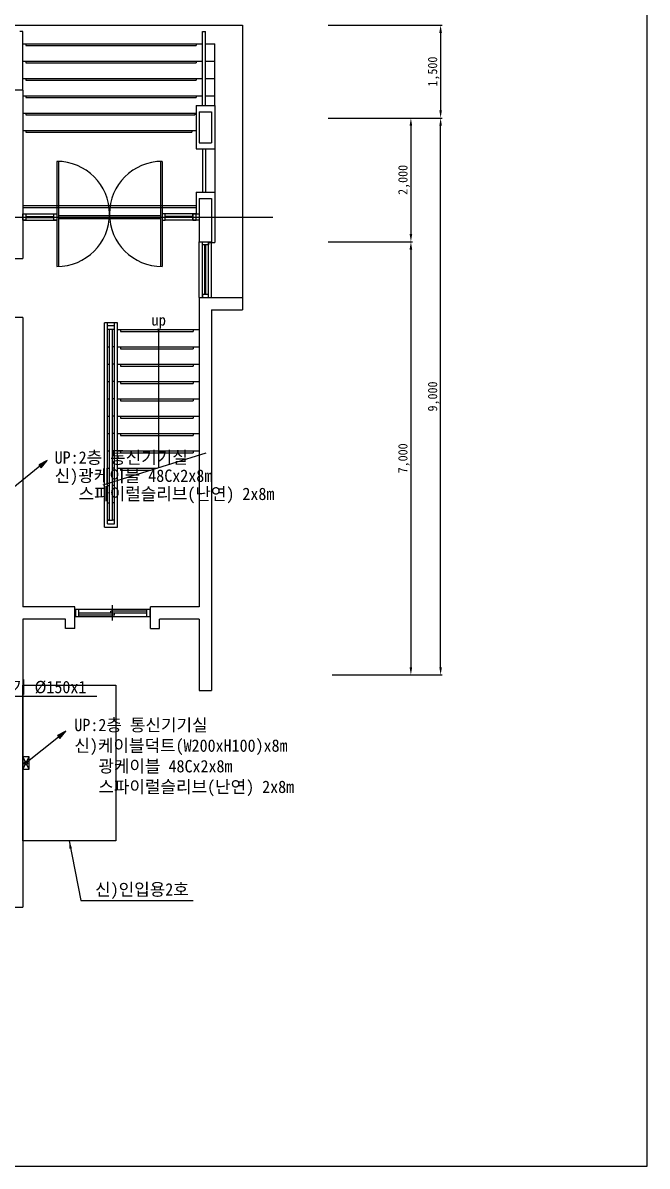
# Model space of a CAD drawing. Header units: millimetres. Extents: x 294419 to 334219, y -167087 to -131925.
# Drawn here: x 324132 to 334219, y -167087 to -148612 of the extents above; entities that cross this region are included whole.
import ezdxf
from ezdxf.enums import TextEntityAlignment as Align

# ---------------------------------------------------------------- set-up
doc = ezdxf.new("R2010")
doc.units = ezdxf.units.MM
for name, color, linetype in [('TN-TEXT', 6, 'Continuous'), ('TT-CTRL-JUNT', 4, 'Continuous'), ('TZ-BASE', 253, 'Continuous'), ('TZ-DIMS', 1, 'Continuous'), ('TZ-LEAT', 3, 'Continuous'), ('TZ-SYMB', 2, 'Continuous'), ('TZ-TEX2', 3, 'Continuous')]:
    doc.layers.add(name, color=color, linetype=linetype)
doc.layers.add('TX-PAPR', color=2, linetype='Continuous', plot=False)
doc.styles.get("Standard").update_dxf_attribs({"font": 'GulimChe.ttf'})
doc.dimstyles.new('D50', dxfattribs={"dimscale": 50, "dimtxt": 3, "dimasz": 2.5, "dimexe": 0.5, "dimexo": 0.5, "dimgap": 0.5, "dimtad": 1, "dimdec": 0, "dimzin": 1, "dimdsep": 46, "dimlunit": 6, "dimtxsty": 'Standard', "dimcen": 1, "dimclrd": 1, "dimclre": 1, "dimclrt": 3, "dimadec": 0, "dimazin": 0, "dimtfac": 1, "dimtdec": 0, "dimtix": 1, "dimtmove": 2, "dimatfit": 3, "dimfxl": 0, "dimtvp": 2, "dimlwd": -1, "dimlwe": -1, "dimarcsym": 0})

# ---------------------------------------------------------------- blocks, each defined once
blk = doc.blocks.new('*D979')
at = {"layer": 'DEFPOINTS', "color": 0}
for p in [(329041, -148649), (329041, -150149), (330882, -150149)]:
    blk.add_point(p, dxfattribs=at)
at = {"layer": 'TZ-DIMS', "color": 1}
for p, q in [((329066, -148649), (330907, -148649)), ((330882, -148774), (330882, -150024)), ((329066, -150149), (330907, -150149))]:
    blk.add_line(p, q, dxfattribs=at)
for points in [[(330861, -148774), (330903, -148774), (330882, -148649)], [(330861, -150024), (330903, -150024), (330882, -150149)]]:
    blk.add_solid(points, dxfattribs=at)
at = {"layer": 'TZ-DIMS', "color": 3, "insert": (330771, -149399), "char_height": 150, "attachment_point": 5, "rotation": 90}
blk.add_mtext('1,500', dxfattribs=at)
blk = doc.blocks.new('*D983')
at = {"layer": 'DEFPOINTS', "color": 0}
for p in [(329042, -150149), (329041, -152149), (330402, -152149)]:
    blk.add_point(p, dxfattribs=at)
at = {"layer": 'TZ-DIMS', "color": 1}
for p, q in [((329067, -150149), (330427, -150149)), ((330402, -150274), (330402, -152024)), ((329066, -152149), (330427, -152149))]:
    blk.add_line(p, q, dxfattribs=at)
for points in [[(330381, -150274), (330423, -150274), (330402, -150149)], [(330381, -152024), (330423, -152024), (330402, -152149)]]:
    blk.add_solid(points, dxfattribs=at)
at = {"layer": 'TZ-DIMS', "color": 3, "insert": (330291, -151149), "char_height": 150, "attachment_point": 5, "rotation": 90}
blk.add_mtext('2,000', dxfattribs=at)
blk = doc.blocks.new('*D984')
at = {"layer": 'DEFPOINTS', "color": 0}
for p in [(329041, -152149), (329106, -159149), (330402, -159149)]:
    blk.add_point(p, dxfattribs=at)
at = {"layer": 'TZ-DIMS', "color": 1}
for p, q in [((329066, -152149), (330427, -152149)), ((330402, -152274), (330402, -159024)), ((329131, -159149), (330427, -159149))]:
    blk.add_line(p, q, dxfattribs=at)
for points in [[(330381, -152274), (330423, -152274), (330402, -152149)], [(330381, -159024), (330423, -159024), (330402, -159149)]]:
    blk.add_solid(points, dxfattribs=at)
at = {"layer": 'TZ-DIMS', "color": 3, "insert": (330291, -155649), "char_height": 150, "attachment_point": 5, "rotation": 90}
blk.add_mtext('7,000', dxfattribs=at)
blk = doc.blocks.new('*D985')
at = {"layer": 'DEFPOINTS', "color": 0}
for p in [(329590, -150149), (330882, -150149), (329590, -159149)]:
    blk.add_point(p, dxfattribs=at)
at = {"layer": 'TZ-DIMS', "color": 1}
for p, q in [((329615, -150149), (330907, -150149)), ((330882, -159024), (330882, -150274)), ((329615, -159149), (330907, -159149))]:
    blk.add_line(p, q, dxfattribs=at)
for points in [[(330861, -150274), (330903, -150274), (330882, -150149)], [(330861, -159024), (330903, -159024), (330882, -159149)]]:
    blk.add_solid(points, dxfattribs=at)
at = {"layer": 'TZ-DIMS', "color": 3, "insert": (330771, -154649), "char_height": 150, "attachment_point": 5, "rotation": 90}
blk.add_mtext('9,000', dxfattribs=at)

msp = doc.modelspace()

# ---------------------------------------------------------------- hatches: boundary and pattern name
at = {"layer": 'TZ-SYMB'}
for points in [[(324524.1, -155684.6), (324389.3, -155752.8), (324428.2, -155801.3)], [(324824.1, -160059.6), (324689.3, -160127.8), (324728.2, -160176.3)]]:
    msp.add_hatch(color=256, dxfattribs=at).paths.add_polyline_path(points)

# ---------------------------------------------------------------- linework, layer by layer
at = {"layer": 'TT-CTRL-JUNT', "ltscale": 3}
msp.add_lwpolyline([(324232, -160474.2), (324132, -160474.2), (324132, -160674.2), (324232, -160674.2)], close=True, dxfattribs=at)
for points in [[(324132, -160674.2), (324232, -160474.2)], [(324232, -160674.2), (324132, -160474.2)]]:
    msp.add_lwpolyline(points, dxfattribs=at)
at = {"layer": 'TX-PAPR'}
msp.add_lwpolyline([(294419, -167086.7), (334219, -167086.7), (334219, -141286.7), (294419, -141286.7)], close=True, dxfattribs=at)
at = {"layer": 'TZ-BASE'}
for p, q in [((323432, -148649.2), (327682, -148649.2)), ((327682, -148649.2), (327682, -153049.2)), ((324132, -148749.2), (324082, -148749.2)), ((324132, -149699.2), (324132, -148749.2)), ((327032, -149949.2), (327032, -148749.2)), ((327032, -148749.2), (327082, -148749.2)), ((327082, -149949.2), (327082, -148749.2)), ((324132, -148949.2), (327032, -148949.2)), ((324182, -148949.2), (324182, -148979.2)), ((324182, -148979.2), (326932, -148979.2)), ((326932, -148949.2), (326932, -148979.2)), ((327082, -148949.2), (327232, -148949.2)), ((327232, -149949.2), (327232, -148949.2)), ((324132, -149229.2), (327032, -149229.2)), ((324182, -149229.2), (324182, -149259.2)), ((324182, -149259.2), (326932, -149259.2)), ((326932, -149229.2), (326932, -149259.2)), ((327082, -149229.2), (327232, -149229.2)), ((324132, -149509.2), (327032, -149509.2)), ((324182, -149509.2), (324182, -149539.2)), ((324182, -149539.2), (326932, -149539.2)), ((326932, -149509.2), (326932, -149539.2)), ((327082, -149509.2), (327232, -149509.2)), ((324132, -149699.2), (323932, -149699.2)), ((324132, -149699.2), (324132, -152418)), ((324132, -149789.2), (327032, -149789.2)), ((324182, -149789.2), (324182, -149819.2)), ((324182, -149819.2), (326932, -149819.2)), ((326932, -149789.2), (326932, -149819.2)), ((327082, -149789.2), (327232, -149789.2)), ((326932, -149949.2), (327232, -149949.2)), ((326932, -149949.2), (326932, -150649.2)), ((327232, -149949.2), (327232, -150649.2)), ((324132, -150069.2), (326932, -150069.2)), ((324182, -150069.2), (324182, -150099.2)), ((324182, -150099.2), (326912, -150099.2)), ((326912, -150069.2), (326912, -150099.2)), ((326982, -150049.2), (326982, -150549.2)), ((326982, -150049.2), (327182, -150049.2)), ((327182, -150049.2), (327182, -150549.2)), ((324132, -150349.2), (326932, -150349.2)), ((324182, -150349.2), (324182, -150379.2)), ((324182, -150379.2), (326862, -150379.2)), ((326862, -150349.2), (326862, -150379.2)), ((326982, -150549.2), (327182, -150549.2)), ((326932, -150649.2), (327232, -150649.2)), ((327032, -150649.2), (327032, -151349.2)), ((327082, -150649.2), (327082, -151349.2)), ((327232, -150649.2), (327232, -151349.2)), ((324682, -150849.2), (324682, -152549.2)), ((324707, -150849.6), (324707, -152548.8)), ((326357, -150849.6), (326357, -152548.8)), ((326382, -150849.2), (326382, -152549.2)), ((326932, -151349.2), (327232, -151349.2)), ((326932, -151349.2), (326932, -151699.2)), ((326982, -151449.2), (326982, -152149.2)), ((326982, -151449.2), (327182, -151449.2)), ((327182, -151449.2), (327182, -152149.2)), ((327232, -151349.2), (327232, -152159.2)), ((326936, -151569.2), (324132, -151569.2)), ((326936, -151599.2), (324132, -151599.2)), ((323762, -151749.2), (328170.6, -151749.2)), ((324132, -151799.2), (324132, -151699.2)), ((324132, -151699.2), (324182, -151699.2)), ((324132, -151799.2), (324632, -151799.2)), ((324182, -151799.2), (324132, -151799.2)), ((324182, -151699.2), (324632, -151699.2)), ((324182, -151699.2), (324182, -151799.2)), ((324182, -151739.2), (324632, -151739.2)), ((324182, -151759.2), (324632, -151759.2)), ((324182, -151799.2), (324682, -151799.2)), ((324632, -151799.2), (324632, -151699.2)), ((324632, -151699.2), (324682, -151699.2)), ((324682, -151799.2), (324632, -151799.2)), ((324682, -151699.2), (324682, -151799.2)), ((324707, -151724.2), (326357, -151724.2)), ((324707, -151774.2), (326357, -151774.2)), ((326432, -151699.2), (326382, -151699.2)), ((326382, -151699.2), (326382, -151799.2)), ((326382, -151799.2), (326432, -151799.2)), ((326878, -151699.2), (326432, -151699.2)), ((326432, -151799.2), (326432, -151699.2)), ((326878, -151739.2), (326432, -151739.2)), ((326878, -151759.2), (326432, -151759.2)), ((326878, -151799.2), (326432, -151799.2)), ((326878, -151799.2), (326878, -151699.2)), ((326878, -151699.2), (326982, -151699.2)), ((326932, -151699.2), (326878, -151699.2)), ((326878, -151699.2), (326878, -151799.2)), ((326982, -151799.2), (326878, -151799.2)), ((326878, -151799.2), (326932, -151799.2)), ((326932, -151799.2), (326932, -151699.2)), ((326982, -151699.2), (326982, -151799.2)), ((326982, -152149.2), (327182, -152149.2)), ((326982, -153049.2), (326982, -152149.2)), ((327032, -153049.2), (327032, -152149.2)), ((327032, -152199.2), (327032, -152149.2)), ((327032, -152149.2), (327132, -152149.2)), ((327132, -152199.2), (327032, -152199.2)), ((327074, -152999.2), (327074, -152199.2)), ((327090, -152999.2), (327090, -152199.2)), ((327132, -153049.2), (327132, -152149.2)), ((327132, -152149.2), (327132, -152199.2)), ((327132, -152159.2), (327232, -152159.2)), ((327182, -153045.2), (327182, -152155.2)), ((323932, -152418), (324132, -152418)), ((326982, -153049.2), (326982, -158049.2)), ((326982, -153049.2), (327682, -153049.2)), ((327132, -152999.2), (327032, -152999.2)), ((327032, -152999.2), (327032, -153049.2)), ((327032, -153049.2), (327132, -153049.2)), ((327132, -153049.2), (327132, -152999.2)), ((327682, -153049.2), (327682, -153249.2)), ((327182, -153249.2), (327682, -153249.2)), ((327182, -153249.2), (327182, -159399.2)), ((324132, -153375.5), (323932, -153375.5)), ((324132, -153375.5), (324132, -158049.2)), ((325612, -153459.2), (325452, -153459.2)), ((325452, -155899.3), (325452, -153459.2)), ((325502, -155899.3), (325502, -153459.2)), ((325612, -153509.2), (325502, -153509.2)), ((325662, -153459.2), (325612, -153459.2)), ((325612, -155899.3), (325612, -153459.2)), ((325662, -155899.3), (325662, -153459.2)), ((325532, -153569.2), (325502, -153569.2)), ((325582, -153569.2), (325532, -153569.2)), ((325532, -155899.3), (325532, -153569.2)), ((325612, -153569.2), (325582, -153569.2)), ((325582, -155899.3), (325582, -153569.2)), ((325662, -153569.2), (326982, -153569.2)), ((325712, -153569.2), (325712, -153599.2)), ((325712, -153599.2), (326882, -153599.2)), ((326322, -153569.2), (326322, -155802.3)), ((326882, -153569.2), (326882, -153599.2)), ((325502, -153849.2), (325532, -153849.2)), ((325612, -153849.2), (325582, -153849.2)), ((325662, -153849.2), (326982, -153849.2)), ((325712, -153849.2), (325712, -153879.2)), ((325712, -153879.2), (326882, -153879.2)), ((326882, -153849.2), (326882, -153879.2)), ((325502, -154129.2), (325532, -154129.2)), ((325612, -154129.2), (325582, -154129.2)), ((325662, -154129.2), (326982, -154129.2)), ((325712, -154129.2), (325712, -154159.2)), ((325712, -154159.2), (326882, -154159.2)), ((326882, -154129.2), (326882, -154159.2)), ((325502, -154409.2), (325532, -154409.2)), ((325612, -154409.2), (325582, -154409.2)), ((325662, -154409.2), (326982, -154409.2)), ((325712, -154409.2), (325712, -154439.2)), ((325712, -154439.2), (326882, -154439.2)), ((326882, -154409.2), (326882, -154439.2)), ((325502, -154689.2), (325532, -154689.2)), ((325612, -154689.2), (325582, -154689.2)), ((325662, -154689.2), (326982, -154689.2)), ((325712, -154689.2), (325712, -154719.2)), ((325712, -154719.2), (326882, -154719.2)), ((326882, -154689.2), (326882, -154719.2)), ((325502, -154969.2), (325532, -154969.2)), ((325612, -154969.2), (325582, -154969.2)), ((325662, -154969.2), (326982, -154969.2)), ((325712, -154969.2), (325712, -154999.2)), ((325712, -154999.2), (326882, -154999.2)), ((326882, -154969.2), (326882, -154999.2)), ((325502, -155249.2), (325532, -155249.2)), ((325612, -155249.2), (325582, -155249.2)), ((325662, -155249.2), (326982, -155249.2)), ((325712, -155249.2), (325712, -155279.2)), ((325712, -155279.2), (326882, -155279.2)), ((326882, -155249.2), (326882, -155279.2)), ((325502, -155529.2), (325532, -155529.2)), ((325612, -155529.2), (325582, -155529.2)), ((325662, -155529.2), (326982, -155529.2)), ((325712, -155529.2), (325712, -155559.2)), ((325712, -155559.2), (326882, -155559.2)), ((326882, -155529.2), (326882, -155559.2)), ((327087.6, -155563.7), (325423, -156082.5)), ((325452, -156759.2), (325452, -155881.7)), ((325502, -155809.2), (325532, -155809.2)), ((325502, -156709.2), (325502, -155881.7)), ((325532, -156649.2), (325532, -155899.3)), ((325612, -155809.2), (325582, -155809.2)), ((325582, -156649.2), (325582, -155899.3)), ((325612, -156709.2), (325612, -155881.7)), ((325662, -155809.2), (326299.9, -155809.2)), ((325662, -156759.2), (325662, -155881.7)), ((325712, -155809.2), (325712, -155839.2)), ((325712, -155839.2), (326203.6, -155839.2)), ((325502, -156089.2), (325532, -156089.2)), ((325612, -156089.2), (325582, -156089.2)), ((325502, -156369.2), (325532, -156369.2)), ((325612, -156369.2), (325582, -156369.2)), ((325532, -156649.2), (325502, -156649.2)), ((325502, -156649.2), (325532, -156649.2)), ((325532, -156649.2), (325582, -156649.2)), ((325612, -156649.2), (325582, -156649.2)), ((325452, -156759.2), (325662, -156759.2)), ((325502, -156709.2), (325612, -156709.2)), ((324972.2, -158049.2), (324132, -158049.2)), ((324972.2, -158399.2), (324972.2, -158049.2)), ((326182.2, -158090.8), (324982.2, -158090.8)), ((324982.2, -158090.8), (324982.2, -158210.8)), ((325032.2, -158090.8), (325032.2, -158210.8)), ((325552.2, -158150.8), (325552.2, -158120.8)), ((326132.2, -158120.8), (325552.2, -158120.8)), ((325582.2, -158270.8), (325582.2, -158020.8)), ((326132.2, -158090.8), (326132.2, -158210.8)), ((326182.2, -158090.8), (326182.2, -158210.8)), ((326982, -158049.2), (326192.2, -158049.2)), ((326192.2, -158399.2), (326192.2, -158049.2)), ((324822.2, -158249.2), (324132, -158249.2)), ((324132, -158249.2), (324132, -162899.2)), ((324822.2, -158399.2), (324822.2, -158249.2)), ((326182.2, -158210.8), (324982.2, -158210.8)), ((326132.2, -158150.8), (325032.2, -158150.8)), ((325612.2, -158180.8), (325032.2, -158180.8)), ((325612.2, -158180.8), (325612.2, -158150.8)), ((326982, -158249.2), (326342.2, -158249.2)), ((326342.2, -158399.2), (326342.2, -158249.2)), ((326982, -158249.2), (326982, -159399.2)), ((324972.2, -158399.2), (324822.2, -158399.2)), ((326192.2, -158399.2), (326342.2, -158399.2)), ((326982, -159399.2), (327182, -159399.2)), ((323632, -162899.2), (324132, -162899.2))]:
    msp.add_line(p, q, dxfattribs=at)
msp.add_lwpolyline([(324132, -161831.7), (324132, -159316.7), (325632, -159316.7), (325632, -161831.7)], close=True, dxfattribs=at)
msp.add_circle((326322, -153569.2), 13.9, dxfattribs=at)
for centre, start, end in [((324682, -151699.2), 270, 90), ((326382, -151699.2), 90, 270)]:
    msp.add_arc(centre, 850, start, end, dxfattribs=at)
at = {"layer": 'TZ-SYMB'}
for points in [[(324524.1, -155684.6), (324389.3, -155752.8), (324428.2, -155801.3)], [(324824.1, -160059.6), (324689.3, -160127.8), (324728.2, -160176.3)]]:
    msp.add_lwpolyline(points, close=True, dxfattribs=at)
for points in [[(324408.8, -155777.1), (323882, -156199.2)], [(324708.8, -160152.1), (324182, -160574.2)]]:
    msp.add_lwpolyline(points, dxfattribs=at)
msp.add_circle((324182, -160574.2), 26.8, dxfattribs=at)

# ---------------------------------------------------------------- texts
at = {"layer": 'TN-TEXT'}
for s, p in [('신)광케이블 48Cx2x8m', (324645.2, -155928.8)), ('   스파이럴슬리브(난연) 2x8m ', (324645.2, -156222.5)), ('신)케이블덕트(W200xH100)x8m', (324964.4, -160290.5)), ('   광케이블 48Cx2x8m', (324964.4, -160623.6)), ('   스파이럴슬리브(난연) 2x8m', (324964.4, -160956.6))]:
    msp.add_text(s, height=200, dxfattribs=at).set_placement(p, align=Align.MIDDLE_LEFT)
at = {"layer": 'TZ-BASE'}
msp.add_text('up', height=180, dxfattribs=at).set_placement((326211.2, -153503.8))
at = {"layer": 'TZ-LEAT', "char_height": 200, "attachment_point": 7}
for s, insert in [('벽체구멍뚫기 Ø150x1', (322685.7, -159466)), ('{\\C6;신)인입용2호}', (325299.4, -162768.5))]:
    msp.add_mtext(s, dxfattribs=dict(at, insert=insert))
at = {"layer": 'TZ-TEX2'}
for p in [(324645.2, -155635), (324964.4, -159957.4)]:
    msp.add_text('UP:2층 통신기기실', height=200, dxfattribs=at).set_placement(p, align=Align.MIDDLE_LEFT)

# ---------------------------------------------------------------- dimensions: what is measured, and where the dimension line sits
at = {"layer": 'TZ-DIMS'}
for base, p1, p2, picture, middle in [((330882, -150149.2), (329041.2, -148649.2), (329041.2, -150149.2), '*D979', (330770.9, -149399.2)), ((330402, -152149.2), (329041.6, -150149.2), (329041.2, -152149.2), '*D983', (330291, -151149.2)), ((330882, -150149.2), (329589.8, -159149.2), (329589.8, -150149.2), '*D985', (330771, -154649.2)), ((330402, -159149.2), (329041.2, -152149.2), (329106.1, -159149.2), '*D984', (330291, -155649.2))]:
    dim = msp.add_linear_dim(base=base, p1=p1, p2=p2, angle=90, dimstyle='D50', dxfattribs=at)
    dim.commit()
    dim.dimension.update_dxf_attribs({"geometry": picture, "text_midpoint": middle})

# ---------------------------------------------------------------- leaders
at = {"layer": 'TZ-DIMS', "annotation_type": 0, "has_hookline": 1, "hookline_direction": 0}
for points, text_width in [([(321957, -158999.2), (322453.9, -159491), (322660.7, -159491)], 2644.1), ([(324882, -161831.7), (325067.5, -162793.5), (325274.4, -162793.5)], 1583.2)]:
    msp.add_leader(points, dimstyle='D50', dxfattribs=dict(at, text_width=text_width))

doc.saveas('drawing.dxf')
